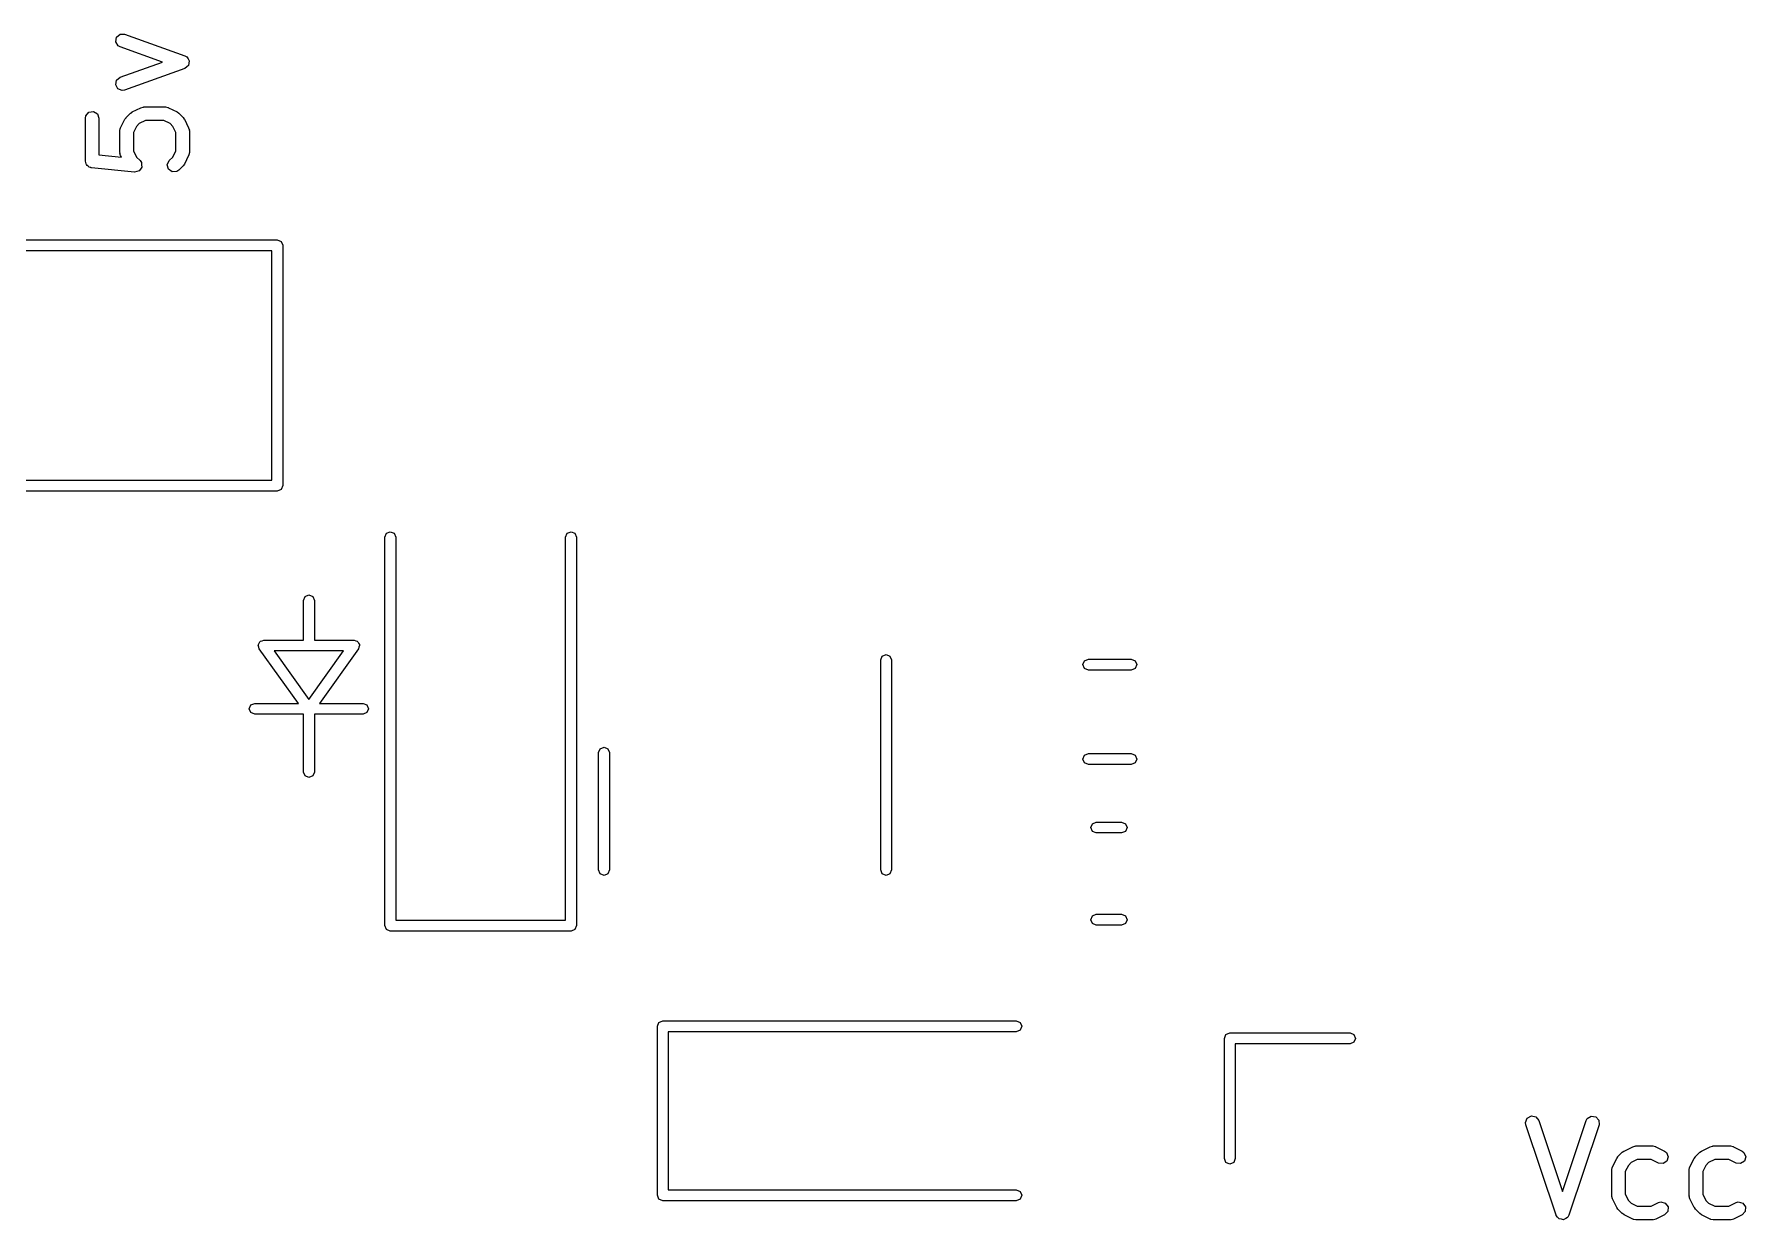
# Model space of a CAD drawing. Extents: x 127.9 to 167.5, y -121.6 to -83.1.
# Drawn here: x 147.31 to 166.25, y -96.46 to -83.33 of the extents above; entities that cross this region are included whole.
import ezdxf

# ---------------------------------------------------------------- set-up
doc = ezdxf.new("R2010")
doc.units = 0
doc.layers.add('BLACK', color=7, linetype='CONTINUOUS')

msp = doc.modelspace()

# ---------------------------------------------------------------- linework, layer by layer
at = {"layer": 'BLACK', "linetype": 'CONTINUOUS'}
for p, q in [((148.212, -83.4182), (148.221, -83.3677)), ((148.238, -83.4625), (148.212, -83.4182)), ((148.221, -83.3677), (148.26, -83.3344)), ((148.26, -83.4754), (148.238, -83.4625)), ((148.26, -83.3344), (148.311, -83.3341)), ((148.729, -83.6429), (148.26, -83.4754)), ((148.311, -83.3341), (148.978, -83.5722)), ((148.26, -83.8103), (148.729, -83.6429)), ((148.978, -83.5722), (149, -83.5851)), ((149.017, -83.6808), (148.998, -83.6968)), ((149, -83.5851), (149, -83.5855)), ((149, -83.5855), (149.001, -83.5857)), ((149.001, -83.5857), (149.013, -83.6076)), ((149.013, -83.6076), (149.026, -83.6294)), ((149.018, -83.68), (149.017, -83.6803)), ((149.017, -83.6803), (149.017, -83.6808)), ((149.022, -83.655), (149.018, -83.68)), ((149.026, -83.6303), (149.022, -83.655)), ((149.026, -83.6294), (149.026, -83.6299)), ((149.026, -83.6299), (149.026, -83.6303)), ((148.212, -83.8935), (148.221, -83.8431)), ((148.221, -83.8431), (148.26, -83.8103)), ((148.978, -83.7135), (148.311, -83.9516)), ((148.998, -83.6968), (148.978, -83.7132)), ((148.978, -83.7132), (148.978, -83.7132)), ((148.978, -83.7132), (148.978, -83.7135)), ((148.237, -83.9381), (148.212, -83.8935)), ((148.285, -83.9559), (148.237, -83.9381)), ((148.311, -83.9516), (148.285, -83.9559)), ((147.877, -84.2619), (147.882, -84.2362)), ((147.882, -84.2362), (147.915, -84.1969)), ((147.915, -84.1969), (147.965, -84.188)), ((147.965, -84.188), (148.01, -84.2137)), ((148.01, -84.2137), (148.027, -84.2619)), ((148.328, -84.2565), (148.376, -84.2089)), ((148.376, -84.2089), (148.394, -84.196)), ((148.394, -84.196), (148.395, -84.1948)), ((148.395, -84.1948), (148.49, -84.1472)), ((148.49, -84.1472), (148.515, -84.1398)), ((148.515, -84.1398), (148.52, -84.1408)), ((148.52, -84.1408), (148.524, -84.1393)), ((148.524, -84.1393), (148.762, -84.1393)), ((148.762, -84.1393), (148.788, -84.1438)), ((148.788, -84.1438), (148.791, -84.1467)), ((148.791, -84.1467), (148.795, -84.1472)), ((148.795, -84.1472), (148.891, -84.1948)), ((148.891, -84.1948), (148.909, -84.2082)), ((148.909, -84.2082), (148.91, -84.2089)), ((148.91, -84.2089), (148.958, -84.2565)), ((147.877, -84.7381), (147.877, -84.2619)), ((148.027, -84.2619), (148.027, -84.6702)), ((148.258, -84.4048), (148.263, -84.3791)), ((148.258, -84.6429), (148.258, -84.4048)), ((148.263, -84.3791), (148.266, -84.3757)), ((148.266, -84.3712), (148.314, -84.276)), ((148.266, -84.3757), (148.266, -84.3712)), ((148.314, -84.276), (148.327, -84.258)), ((148.327, -84.258), (148.328, -84.2565)), ((148.443, -84.3539), (148.408, -84.4225)), ((148.408, -84.4225), (148.408, -84.6252)), ((148.473, -84.3235), (148.443, -84.3539)), ((148.542, -84.2893), (148.473, -84.3235)), ((148.744, -84.2893), (148.542, -84.2893)), ((148.813, -84.3235), (148.744, -84.2893)), ((148.843, -84.3539), (148.813, -84.3235)), ((148.877, -84.4225), (148.843, -84.3539)), ((148.877, -84.6252), (148.877, -84.4225)), ((148.958, -84.2565), (148.971, -84.2749)), ((148.971, -84.2749), (148.972, -84.276)), ((148.972, -84.276), (149.019, -84.3712)), ((149.019, -84.3712), (149.027, -84.3962)), ((149.027, -84.3962), (149.026, -84.4005)), ((149.026, -84.4005), (149.027, -84.4048)), ((149.027, -84.4048), (149.027, -84.6429)), ((148.408, -84.6252), (148.443, -84.6937)), ((148.843, -84.6937), (148.877, -84.6252)), ((147.883, -84.7531), (147.877, -84.7381)), ((147.884, -84.7689), (147.883, -84.7531)), ((147.891, -84.7764), (147.884, -84.7689)), ((147.895, -84.7863), (147.891, -84.7764)), ((147.909, -84.7943), (147.895, -84.7863)), ((147.92, -84.8057), (147.909, -84.7943)), ((147.937, -84.8104), (147.92, -84.8057)), ((147.939, -84.812), (147.937, -84.8104)), ((147.941, -84.8116), (147.939, -84.812)), ((147.945, -84.8127), (147.941, -84.8116)), ((148.421, -84.8603), (147.945, -84.8127)), ((148.027, -84.6702), (148.276, -84.695)), ((148.26, -84.6471), (148.258, -84.6429)), ((148.259, -84.6514), (148.26, -84.6471)), ((148.266, -84.6764), (148.259, -84.6514)), ((148.276, -84.695), (148.266, -84.6764)), ((148.443, -84.6937), (148.482, -84.7327)), ((148.482, -84.7327), (148.497, -84.754)), ((148.501, -84.806), (148.486, -84.8265)), ((148.497, -84.754), (148.497, -84.7545)), ((148.497, -84.7545), (148.497, -84.7549)), ((148.497, -84.7549), (148.499, -84.7799)), ((148.499, -84.7799), (148.501, -84.8051)), ((148.501, -84.8051), (148.501, -84.8055)), ((148.501, -84.8055), (148.501, -84.806)), ((148.782, -84.7792), (148.804, -84.7327)), ((148.796, -84.8287), (148.782, -84.7792)), ((148.804, -84.7327), (148.843, -84.6937)), ((148.958, -84.7911), (148.91, -84.8387)), ((148.972, -84.7716), (148.958, -84.7896)), ((148.958, -84.7896), (148.958, -84.7911)), ((149.019, -84.6764), (148.972, -84.7716)), ((149.02, -84.6719), (149.019, -84.6764)), ((149.023, -84.6685), (149.02, -84.6719)), ((149.027, -84.6429), (149.023, -84.6685)), ((148.422, -84.8602), (148.421, -84.8603)), ((148.446, -84.8539), (148.422, -84.8604)), ((148.422, -84.8604), (148.422, -84.8602)), ((148.471, -84.8477), (148.446, -84.8539)), ((148.472, -84.8471), (148.471, -84.8473)), ((148.471, -84.8473), (148.471, -84.8477)), ((148.486, -84.8265), (148.472, -84.8471)), ((148.838, -84.8582), (148.796, -84.8287)), ((148.889, -84.8537), (148.838, -84.8582)), ((148.91, -84.8387), (148.889, -84.8537)), ((142.32, -85.61), (150, -85.61)), ((149.94, -85.73), (142.38, -85.73)), ((149.94, -88.27), (149.94, -85.73)), ((150, -85.61), (150.042, -85.6276)), ((150.042, -85.6276), (150.06, -85.67)), ((150.06, -85.67), (150.06, -88.33)), ((150, -88.39), (142.32, -88.39)), ((142.38, -88.27), (149.94, -88.27)), ((150.042, -88.3724), (150, -88.39)), ((150.06, -88.33), (150.042, -88.3724)), ((151.19, -88.9), (151.208, -88.8576)), ((151.19, -93.2), (151.19, -88.9)), ((151.208, -88.8576), (151.25, -88.84)), ((151.25, -88.84), (151.292, -88.8576)), ((151.292, -88.8576), (151.31, -88.9)), ((151.31, -88.9), (151.31, -93.14)), ((153.19, -88.9), (153.208, -88.8576)), ((153.19, -93.14), (153.19, -88.9)), ((153.208, -88.8576), (153.25, -88.84)), ((153.25, -88.84), (153.292, -88.8576)), ((153.292, -88.8576), (153.31, -88.9)), ((153.31, -88.9), (153.31, -93.2)), ((150.29, -89.6), (150.308, -89.5576)), ((150.308, -89.5576), (150.35, -89.54)), ((150.35, -89.54), (150.392, -89.5576)), ((150.392, -89.5576), (150.41, -89.6)), ((150.29, -90.04), (150.29, -89.6)), ((150.41, -89.6), (150.41, -90.04)), ((149.79, -90.1), (149.792, -90.0952)), ((149.797, -90.117), (149.79, -90.1)), ((149.791, -90.0901), (149.801, -90.0745)), ((149.792, -90.0952), (149.791, -90.0901)), ((149.801, -90.1349), (149.797, -90.117)), ((149.801, -90.0745), (149.808, -90.0576)), ((149.808, -90.0576), (149.812, -90.0556)), ((149.812, -90.0556), (149.815, -90.0512)), ((149.815, -90.0512), (149.833, -90.047)), ((149.833, -90.047), (149.85, -90.04)), ((149.85, -90.04), (150.29, -90.04)), ((150.41, -90.04), (150.85, -90.04)), ((150.85, -90.04), (150.867, -90.047)), ((150.867, -90.047), (150.885, -90.0512)), ((150.885, -90.0512), (150.888, -90.0556)), ((150.888, -90.0556), (150.892, -90.0576)), ((150.892, -90.0576), (150.899, -90.0745)), ((150.899, -90.0745), (150.909, -90.0901)), ((150.903, -90.117), (150.899, -90.1349)), ((150.91, -90.1), (150.903, -90.117)), ((150.909, -90.0901), (150.908, -90.0952)), ((150.908, -90.0952), (150.91, -90.1)), ((150.233, -90.74), (149.801, -90.1349)), ((150.733, -90.16), (149.967, -90.16)), ((149.967, -90.16), (150.35, -90.6968)), ((150.35, -90.6968), (150.733, -90.16)), ((150.899, -90.1349), (150.467, -90.74)), ((156.675, -90.2594), (156.692, -90.217)), ((156.675, -92.5844), (156.675, -90.2594)), ((156.692, -90.217), (156.735, -90.1994)), ((156.735, -90.1994), (156.777, -90.217)), ((156.777, -90.217), (156.795, -90.2594)), ((156.795, -90.2594), (156.795, -92.5844)), ((158.913, -90.3119), (158.93, -90.2695)), ((158.93, -90.3543), (158.913, -90.3119)), ((158.93, -90.2695), (158.973, -90.2519)), ((158.973, -90.2519), (159.447, -90.2519)), ((159.447, -90.2519), (159.489, -90.2695)), ((159.489, -90.2695), (159.507, -90.3119)), ((159.507, -90.3119), (159.489, -90.3543)), ((158.973, -90.3719), (158.93, -90.3543)), ((159.447, -90.3719), (158.973, -90.3719)), ((159.489, -90.3543), (159.447, -90.3719)), ((149.69, -90.8), (149.708, -90.7576)), ((149.708, -90.8424), (149.69, -90.8)), ((149.708, -90.7576), (149.75, -90.74)), ((149.75, -90.86), (149.708, -90.8424)), ((149.75, -90.74), (150.233, -90.74)), ((150.29, -90.86), (149.75, -90.86)), ((150.29, -91.5), (150.29, -90.86)), ((150.95, -90.86), (150.41, -90.86)), ((150.41, -90.86), (150.41, -91.5)), ((150.467, -90.74), (150.95, -90.74)), ((150.95, -90.74), (150.992, -90.7576)), ((150.992, -90.8424), (150.95, -90.86)), ((150.992, -90.7576), (151.01, -90.8)), ((151.01, -90.8), (150.992, -90.8424)), ((153.555, -91.2844), (153.572, -91.242)), ((153.572, -91.242), (153.615, -91.2244)), ((153.615, -91.2244), (153.657, -91.242)), ((153.657, -91.242), (153.675, -91.2844)), ((153.555, -92.5844), (153.555, -91.2844)), ((153.675, -91.2844), (153.675, -92.5844)), ((158.913, -91.3569), (158.93, -91.3145)), ((158.93, -91.3993), (158.913, -91.3569)), ((158.93, -91.3145), (158.973, -91.2969)), ((158.973, -91.4169), (158.93, -91.3993)), ((158.973, -91.2969), (159.447, -91.2969)), ((159.447, -91.4169), (158.973, -91.4169)), ((159.447, -91.2969), (159.489, -91.3145)), ((159.489, -91.3993), (159.447, -91.4169)), ((159.489, -91.3145), (159.507, -91.3569)), ((159.507, -91.3569), (159.489, -91.3993)), ((150.308, -91.5424), (150.29, -91.5)), ((150.35, -91.56), (150.308, -91.5424)), ((150.392, -91.5424), (150.35, -91.56)), ((150.41, -91.5), (150.392, -91.5424)), ((158.999, -92.1144), (159.017, -92.072)), ((159.017, -92.1568), (158.999, -92.1144)), ((159.017, -92.072), (159.059, -92.0544)), ((159.059, -92.1744), (159.017, -92.1568)), ((159.059, -92.0544), (159.34, -92.0544)), ((159.34, -92.1744), (159.059, -92.1744)), ((159.34, -92.0544), (159.383, -92.072)), ((159.383, -92.1568), (159.34, -92.1744)), ((159.383, -92.072), (159.4, -92.1144)), ((159.4, -92.1144), (159.383, -92.1568)), ((153.572, -92.6268), (153.555, -92.5844)), ((153.675, -92.5844), (153.657, -92.6268)), ((156.692, -92.6268), (156.675, -92.5844)), ((156.795, -92.5844), (156.777, -92.6268)), ((153.615, -92.6444), (153.572, -92.6268)), ((153.657, -92.6268), (153.615, -92.6444)), ((156.735, -92.6444), (156.692, -92.6268)), ((156.777, -92.6268), (156.735, -92.6444)), ((151.31, -93.14), (153.19, -93.14)), ((158.999, -93.1344), (159.017, -93.092)), ((159.017, -93.1768), (158.999, -93.1344)), ((159.017, -93.092), (159.059, -93.0744)), ((159.059, -93.0744), (159.34, -93.0744)), ((159.34, -93.0744), (159.383, -93.092)), ((159.383, -93.092), (159.4, -93.1344)), ((159.4, -93.1344), (159.383, -93.1768)), ((151.208, -93.2424), (151.19, -93.2)), ((151.25, -93.26), (151.208, -93.2424)), ((153.25, -93.26), (151.25, -93.26)), ((153.292, -93.2424), (153.25, -93.26)), ((153.31, -93.2), (153.292, -93.2424)), ((159.059, -93.1944), (159.017, -93.1768)), ((159.34, -93.1944), (159.059, -93.1944)), ((159.383, -93.1768), (159.34, -93.1944)), ((154.205, -94.3144), (154.222, -94.272)), ((154.222, -94.272), (154.265, -94.2544)), ((154.265, -94.2544), (158.175, -94.2544)), ((158.175, -94.2544), (158.217, -94.272)), ((158.217, -94.272), (158.235, -94.3144)), ((154.205, -96.1844), (154.205, -94.3144)), ((158.175, -94.3744), (154.325, -94.3744)), ((154.325, -94.3744), (154.325, -96.1244)), ((158.217, -94.3568), (158.175, -94.3744)), ((158.235, -94.3144), (158.217, -94.3568)), ((160.478, -94.4486), (160.495, -94.4061)), ((160.478, -95.7786), (160.478, -94.4486)), ((160.495, -94.4061), (160.538, -94.3886)), ((160.538, -94.3886), (161.868, -94.3886)), ((161.868, -94.3886), (161.91, -94.4061)), ((161.91, -94.4061), (161.928, -94.4486)), ((161.928, -94.4486), (161.91, -94.491)), ((161.868, -94.5086), (160.598, -94.5086)), ((160.598, -94.5086), (160.598, -95.7786)), ((161.91, -94.491), (161.868, -94.5086)), ((163.81, -95.3789), (163.828, -95.3312)), ((163.813, -95.4047), (163.81, -95.3789)), ((164.147, -96.4047), (163.813, -95.4047)), ((163.828, -95.3312), (163.874, -95.3068)), ((163.874, -95.3068), (163.924, -95.317)), ((163.924, -95.317), (163.956, -95.3572)), ((163.956, -95.3572), (164.218, -96.1438)), ((164.218, -96.1438), (164.48, -95.3572)), ((164.622, -95.4047), (164.289, -96.4047)), ((164.48, -95.3572), (164.492, -95.3343)), ((164.492, -95.3343), (164.536, -95.3075)), ((164.536, -95.3075), (164.587, -95.315)), ((164.587, -95.315), (164.621, -95.3534)), ((164.621, -95.3534), (164.622, -95.4047)), ((160.495, -95.821), (160.478, -95.7786)), ((160.598, -95.7786), (160.58, -95.821)), ((164.77, -95.8712), (164.817, -95.776)), ((164.817, -95.776), (164.831, -95.758)), ((164.831, -95.7565), (164.879, -95.7089)), ((164.831, -95.758), (164.831, -95.7565)), ((164.879, -95.7089), (164.897, -95.696)), ((164.897, -95.696), (164.899, -95.6948)), ((164.899, -95.6948), (164.994, -95.6472)), ((165.045, -95.7893), (164.977, -95.8235)), ((164.994, -95.6472), (165.019, -95.6398)), ((165.019, -95.6398), (165.023, -95.6408)), ((165.023, -95.6408), (165.027, -95.6393)), ((165.027, -95.6393), (165.218, -95.6393)), ((165.2, -95.7893), (165.045, -95.7893)), ((165.28, -95.829), (165.2, -95.7893)), ((165.218, -95.6393), (165.244, -95.6438)), ((165.244, -95.6438), (165.247, -95.6467)), ((165.247, -95.6467), (165.251, -95.6472)), ((165.251, -95.6472), (165.347, -95.6948)), ((165.347, -95.6948), (165.368, -95.7103)), ((165.368, -95.7103), (165.388, -95.7574)), ((165.388, -95.7574), (165.373, -95.8066)), ((165.627, -95.8712), (165.675, -95.776)), ((165.675, -95.776), (165.688, -95.758)), ((165.688, -95.758), (165.689, -95.7565)), ((165.689, -95.7565), (165.736, -95.7089)), ((165.736, -95.7089), (165.755, -95.696)), ((165.755, -95.696), (165.756, -95.6948)), ((165.756, -95.6948), (165.851, -95.6472)), ((165.902, -95.7893), (165.834, -95.8235)), ((165.851, -95.6472), (165.876, -95.6398)), ((165.876, -95.6398), (165.88, -95.6408)), ((165.88, -95.6408), (165.885, -95.6393)), ((165.885, -95.6393), (166.075, -95.6393)), ((166.057, -95.7893), (165.902, -95.7893)), ((166.137, -95.829), (166.057, -95.7893)), ((166.075, -95.6393), (166.101, -95.6438)), ((166.101, -95.6438), (166.104, -95.6467)), ((166.104, -95.6467), (166.109, -95.6472)), ((166.109, -95.6472), (166.204, -95.6948)), ((166.204, -95.6948), (166.225, -95.7103)), ((166.225, -95.7103), (166.245, -95.7574)), ((166.245, -95.7574), (166.23, -95.8066)), ((160.538, -95.8386), (160.495, -95.821)), ((160.58, -95.821), (160.538, -95.8386)), ((164.762, -95.9048), (164.766, -95.8791)), ((164.762, -96.1905), (164.762, -95.9048)), ((164.766, -95.8791), (164.769, -95.8757)), ((164.769, -95.8757), (164.77, -95.8712)), ((164.946, -95.8539), (164.912, -95.9225)), ((164.912, -95.9225), (164.912, -96.1728)), ((164.977, -95.8235), (164.946, -95.8539)), ((165.331, -95.8348), (165.28, -95.829)), ((165.373, -95.8066), (165.331, -95.8348)), ((165.619, -95.9048), (165.624, -95.8791)), ((165.619, -96.1905), (165.619, -95.9048)), ((165.624, -95.8791), (165.626, -95.8757)), ((165.626, -95.8757), (165.627, -95.8712)), ((165.803, -95.8539), (165.769, -95.9225)), ((165.769, -95.9225), (165.769, -96.1728)), ((165.834, -95.8235), (165.803, -95.8539)), ((166.188, -95.8348), (166.137, -95.829)), ((166.23, -95.8066), (166.188, -95.8348)), ((154.222, -96.2268), (154.205, -96.1844)), ((154.325, -96.1244), (158.175, -96.1244)), ((158.175, -96.1244), (158.217, -96.142)), ((158.217, -96.142), (158.235, -96.1844)), ((158.235, -96.1844), (158.217, -96.2268)), ((164.912, -96.1728), (164.946, -96.2413)), ((165.769, -96.1728), (165.803, -96.2413)), ((154.265, -96.2444), (154.222, -96.2268)), ((158.175, -96.2444), (154.265, -96.2444)), ((158.217, -96.2268), (158.175, -96.2444)), ((164.763, -96.1947), (164.762, -96.1905)), ((164.762, -96.199), (164.763, -96.1947)), ((164.77, -96.224), (164.762, -96.199)), ((164.817, -96.3193), (164.77, -96.224)), ((164.819, -96.3204), (164.817, -96.3193)), ((164.831, -96.3387), (164.819, -96.3204)), ((164.879, -96.3864), (164.831, -96.3387)), ((164.946, -96.2413), (164.977, -96.2717)), ((164.977, -96.2717), (165.045, -96.3059)), ((165.045, -96.3059), (165.2, -96.3059)), ((165.2, -96.3059), (165.28, -96.2662)), ((165.28, -96.2662), (165.305, -96.2588)), ((165.305, -96.2588), (165.354, -96.2707)), ((165.382, -96.3632), (165.347, -96.4004)), ((165.354, -96.2707), (165.385, -96.3119)), ((165.385, -96.3119), (165.382, -96.3632)), ((165.621, -96.1947), (165.619, -96.1905)), ((165.62, -96.199), (165.621, -96.1947)), ((165.627, -96.224), (165.62, -96.199)), ((165.675, -96.3193), (165.627, -96.224)), ((165.676, -96.3204), (165.675, -96.3193)), ((165.689, -96.3387), (165.676, -96.3204)), ((165.736, -96.3864), (165.689, -96.3387)), ((165.803, -96.2413), (165.834, -96.2717)), ((165.834, -96.2717), (165.902, -96.3059)), ((165.902, -96.3059), (166.057, -96.3059)), ((166.057, -96.3059), (166.137, -96.2662)), ((166.137, -96.2662), (166.162, -96.2588)), ((166.162, -96.2588), (166.212, -96.2707)), ((166.239, -96.3632), (166.204, -96.4004)), ((166.212, -96.2707), (166.242, -96.3119)), ((166.242, -96.3119), (166.239, -96.3632)), ((164.148, -96.4064), (164.147, -96.4047)), ((164.148, -96.4085), (164.148, -96.4064)), ((164.164, -96.4263), (164.148, -96.4085)), ((164.179, -96.4449), (164.164, -96.4263)), ((164.181, -96.4453), (164.179, -96.4449)), ((164.182, -96.4469), (164.181, -96.4453)), ((164.206, -96.4504), (164.182, -96.4469)), ((164.229, -96.4551), (164.206, -96.4504)), ((164.231, -96.4541), (164.229, -96.4551)), ((164.233, -96.4544), (164.231, -96.4541)), ((164.253, -96.442), (164.233, -96.4544)), ((164.274, -96.4307), (164.253, -96.442)), ((164.275, -96.4287), (164.274, -96.4307)), ((164.277, -96.4276), (164.275, -96.4287)), ((164.289, -96.4047), (164.277, -96.4276)), ((164.881, -96.3871), (164.879, -96.3864)), ((164.899, -96.4004), (164.881, -96.3871)), ((164.994, -96.448), (164.899, -96.4004)), ((164.998, -96.4485), (164.994, -96.448)), ((165.002, -96.4514), (164.998, -96.4485)), ((165.027, -96.456), (165.002, -96.4514)), ((165.218, -96.456), (165.027, -96.456)), ((165.222, -96.4544), (165.218, -96.456)), ((165.226, -96.4555), (165.222, -96.4544)), ((165.251, -96.448), (165.226, -96.4555)), ((165.347, -96.4004), (165.251, -96.448)), ((165.738, -96.3871), (165.736, -96.3864)), ((165.756, -96.4004), (165.738, -96.3871)), ((165.851, -96.448), (165.756, -96.4004)), ((165.855, -96.4485), (165.851, -96.448)), ((165.859, -96.4514), (165.855, -96.4485)), ((165.885, -96.456), (165.859, -96.4514)), ((166.075, -96.456), (165.885, -96.456)), ((166.079, -96.4544), (166.075, -96.456)), ((166.084, -96.4555), (166.079, -96.4544)), ((166.109, -96.448), (166.084, -96.4555)), ((166.204, -96.4004), (166.109, -96.448))]:
    msp.add_line(p, q, dxfattribs=at)

doc.saveas('drawing.dxf')
